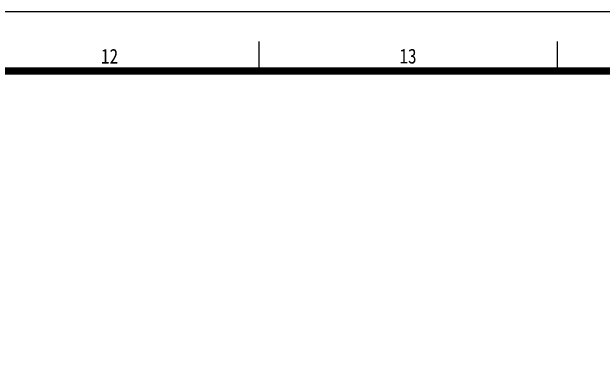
# Model space of a CAD drawing. Extents: x 802298 to 1915382, y -2285475 to -1340051.
# Drawn here: x 1411670 to 1426623, y -2205375 to -2196480 of the extents above; entities that cross this region are included whole.
import ezdxf
from ezdxf.enums import TextEntityAlignment as Align

# ---------------------------------------------------------------- set-up
doc = ezdxf.new("R2010")
doc.units = 0
doc.header["$LTSCALE"] = 1000
doc.header["$MEASUREMENT"] = 0
doc.layers.add('图框', color=7, linetype='CONTINUOUS', lineweight=5)
doc.styles.add('TKZ1', font='SIMHEI.TTF', dxfattribs={"width": 0.7})

# ---------------------------------------------------------------- blocks, each defined once
blk = doc.blocks.new('图框')
at = {"layer": '图框'}
for p, q in [((0, 88994), (-126000, 88994)), ((-31687, 88245), (-31687, 87496)), ((-24140, 88245), (-24140, 87496))]:
    blk.add_line(p, q, dxfattribs=at)
at = {"layer": '图框', "const_width": 180}
blk.add_lwpolyline([(-1498, 87496), (-122254, 87496), (-122254, 1498), (-1498, 1498)], close=True, dxfattribs=at)
at = {"layer": '图框', "style": 'TKZ1', "width": 0.85}
for s, p in [('12', (-35461, 87870)), ('13', (-27914, 87870))]:
    blk.add_text(s, height=374.6, dxfattribs=at).set_placement(p, align=Align.MIDDLE)

msp = doc.modelspace()

# ---------------------------------------------------------------- block references
at = {"layer": '图框'}
msp.add_blockref('图框', (1449602.6, -2285474.5), dxfattribs=at)

doc.saveas('drawing.dxf')
